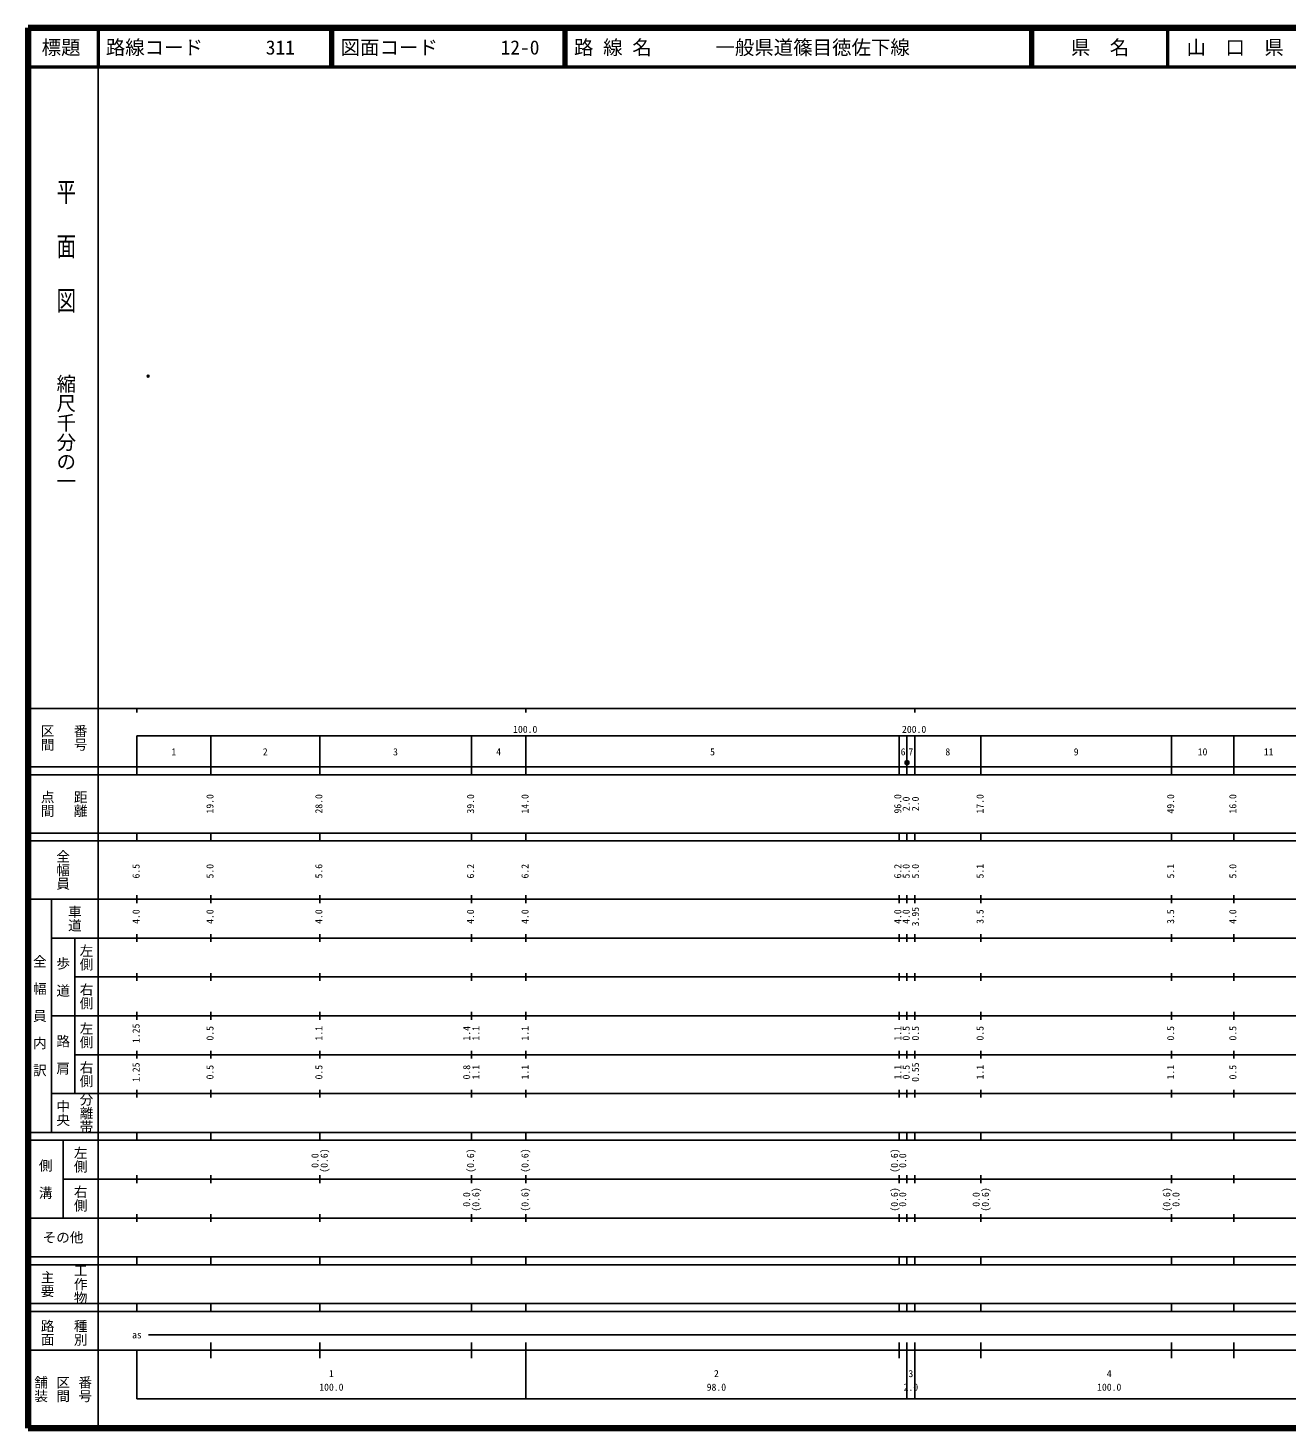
# Model space of a CAD drawing. Units: millimetres on the paper. Extents: x 40 to 680, y 20 to 380.
# Drawn here: x 40 to 363.7, y 20 to 380 of the extents above; entities that cross this region are included whole.
import ezdxf
from ezdxf.enums import TextEntityAlignment as Align

# ---------------------------------------------------------------- set-up
doc = ezdxf.new("R2010")
doc.units = ezdxf.units.MM
doc.header["$PDMODE"] = 32
doc.header["$PDSIZE"] = 0.5
doc.layers.add('M-OTRS', color=6, linetype='Continuous')
doc.layers.add('M-TTL-TXT', color=7, linetype='Continuous')
for name, color, linetype, lineweight in [('M-TTL', 2, 'Continuous', 140), ('M-TTL-BAND', 7, 'Continuous', 25), ('M-TTL-LINE', 7, 'Continuous', 50)]:
    doc.layers.add(name, color=color, linetype=linetype, lineweight=lineweight)
doc.styles.add('@ＭＳ ゴシック', font='')
doc.styles.add('ＭＳ ゴシック', font='')
doc.styles.get('@ＭＳ ゴシック').set_extended_font_data('@MS Gothic')
doc.styles.get('ＭＳ ゴシック').set_extended_font_data('MS Gothic')

msp = doc.modelspace()

# ---------------------------------------------------------------- hatches: boundary and pattern name
at = {"layer": 'M-TTL-BAND'}
msp.add_hatch(color=256, dxfattribs=at).paths.add_polyline_path([(266.5, 191.079, 1), (265.5, 191.079, 1)])

# ---------------------------------------------------------------- linework, layer by layer
at = {"layer": 'M-OTRS'}
msp.add_point((70.862, 290.462), dxfattribs=at)
at = {"layer": 'M-TTL'}
for p, q in [((40, 380), (40, 20)), ((680, 380), (40, 380)), ((40, 20), (680, 20))]:
    msp.add_line(p, q, dxfattribs=at)
at = {"layer": 'M-TTL-BAND'}
for p, q in [((58, 370), (58, 20)), ((40, 205), (579, 205)), ((68, 205), (68, 204)), ((168, 205), (168, 204)), ((268, 205), (268, 204)), ((68, 198), (579, 198)), ((68, 198), (68, 188)), ((87, 188), (87, 198)), ((115, 188), (115, 198)), ((154, 188), (154, 198)), ((168, 188), (168, 198)), ((264, 188), (264, 198)), ((266, 188), (266, 198)), ((268, 188), (268, 198)), ((285, 188), (285, 198)), ((334, 188), (334, 198)), ((350, 188), (350, 198)), ((40, 190), (579, 190)), ((40, 188), (579, 188)), ((40, 173), (579, 173)), ((68, 171), (68, 173)), ((87, 171), (87, 173)), ((115, 171), (115, 173)), ((154, 171), (154, 173)), ((168, 171), (168, 173)), ((264, 171), (264, 173)), ((266, 171), (266, 173)), ((268, 171), (268, 173)), ((285, 171), (285, 173)), ((334, 171), (334, 173)), ((350, 171), (350, 173)), ((40, 171), (579, 171)), ((40, 156), (579, 156)), ((46, 96), (46, 156)), ((68, 155), (68, 157)), ((87, 155), (87, 157)), ((115, 155), (115, 157)), ((154, 155), (154, 157)), ((168, 155), (168, 157)), ((264, 155), (264, 157)), ((266, 155), (266, 157)), ((268, 155), (268, 157)), ((285, 155), (285, 157)), ((334, 155), (334, 157)), ((350, 155), (350, 157)), ((46, 146), (579, 146)), ((52, 146), (52, 106)), ((68, 145), (68, 147)), ((87, 145), (87, 147)), ((115, 145), (115, 147)), ((154, 145), (154, 147)), ((168, 145), (168, 147)), ((264, 145), (264, 147)), ((266, 145), (266, 147)), ((268, 145), (268, 147)), ((285, 145), (285, 147)), ((334, 145), (334, 147)), ((350, 145), (350, 147)), ((68, 135), (68, 137)), ((87, 135), (87, 137)), ((115, 135), (115, 137)), ((154, 135), (154, 137)), ((168, 135), (168, 137)), ((264, 135), (264, 137)), ((266, 135), (266, 137)), ((268, 135), (268, 137)), ((285, 135), (285, 137)), ((334, 135), (334, 137)), ((350, 135), (350, 137)), ((52, 136), (579, 136)), ((46, 126), (579, 126)), ((68, 125), (68, 127)), ((87, 125), (87, 127)), ((115, 125), (115, 127)), ((154, 125), (154, 127)), ((168, 125), (168, 127)), ((264, 125), (264, 127)), ((266, 125), (266, 127)), ((268, 125), (268, 127)), ((285, 125), (285, 127)), ((334, 125), (334, 127)), ((350, 125), (350, 127)), ((52, 116), (579, 116)), ((68, 115), (68, 117)), ((87, 115), (87, 117)), ((115, 115), (115, 117)), ((154, 115), (154, 117)), ((168, 115), (168, 117)), ((264, 115), (264, 117)), ((266, 115), (266, 117)), ((268, 115), (268, 117)), ((285, 115), (285, 117)), ((334, 115), (334, 117)), ((350, 115), (350, 117)), ((46, 106), (579, 106)), ((68, 105), (68, 107)), ((87, 105), (87, 107)), ((115, 105), (115, 107)), ((154, 105), (154, 107)), ((168, 105), (168, 107)), ((264, 105), (264, 107)), ((266, 105), (266, 107)), ((268, 105), (268, 107)), ((285, 105), (285, 107)), ((334, 105), (334, 107)), ((350, 105), (350, 107)), ((40, 96), (579, 96)), ((40, 94), (579, 94)), ((49, 94), (49, 74)), ((68, 94), (68, 96)), ((87, 94), (87, 96)), ((115, 94), (115, 96)), ((154, 94), (154, 96)), ((168, 94), (168, 96)), ((264, 94), (264, 96)), ((266, 94), (266, 96)), ((268, 94), (268, 96)), ((285, 94), (285, 96)), ((334, 94), (334, 96)), ((350, 94), (350, 96)), ((49, 84), (579, 84)), ((68, 83), (68, 85)), ((87, 83), (87, 85)), ((115, 83), (115, 85)), ((154, 83), (154, 85)), ((168, 83), (168, 85)), ((264, 83), (264, 85)), ((266, 83), (266, 85)), ((268, 83), (268, 85)), ((285, 83), (285, 85)), ((334, 83), (334, 85)), ((350, 83), (350, 85)), ((40, 74), (579, 74)), ((68, 73), (68, 75)), ((87, 73), (87, 75)), ((115, 73), (115, 75)), ((154, 73), (154, 75)), ((168, 73), (168, 75)), ((264, 73), (264, 75)), ((266, 73), (266, 75)), ((268, 73), (268, 75)), ((285, 73), (285, 75)), ((334, 73), (334, 75)), ((350, 73), (350, 75)), ((40, 64), (579, 64)), ((40, 62), (579, 62)), ((68, 62), (68, 64)), ((87, 62), (87, 64)), ((115, 62), (115, 64)), ((154, 62), (154, 64)), ((168, 62), (168, 64)), ((264, 62), (264, 64)), ((266, 62), (266, 64)), ((268, 62), (268, 64)), ((285, 62), (285, 64)), ((334, 62), (334, 64)), ((350, 62), (350, 64)), ((40, 52), (579, 52)), ((68, 50), (68, 52)), ((87, 50), (87, 52)), ((115, 50), (115, 52)), ((154, 50), (154, 52)), ((168, 50), (168, 52)), ((264, 50), (264, 52)), ((266, 50), (266, 52)), ((268, 50), (268, 52)), ((285, 50), (285, 52)), ((334, 50), (334, 52)), ((350, 50), (350, 52)), ((40, 50), (579, 50)), ((71, 44), (539, 44)), ((40, 40), (579, 40)), ((68, 40), (68, 27.5)), ((87, 38), (87, 42)), ((115, 38), (115, 42)), ((154, 38), (154, 42)), ((168, 27.5), (168, 42)), ((264, 38), (264, 42)), ((266, 27.5), (266, 42)), ((268, 27.5), (268, 42)), ((285, 38), (285, 42)), ((334, 38), (334, 42)), ((350, 38), (350, 42)), ((68, 27.5), (579, 27.5))]:
    msp.add_line(p, q, dxfattribs=at)
msp.add_circle((266, 191.079), 0.5, dxfattribs=at)
at = {"layer": 'M-TTL-LINE'}
for p, q in [((58, 380), (58, 370)), ((117.75, 380), (117.75, 370)), ((118.25, 380), (118.25, 370)), ((177.75, 380), (177.75, 370)), ((178.25, 380), (178.25, 370)), ((297.75, 380), (297.75, 370)), ((298.25, 380), (298.25, 370)), ((333, 380), (333, 370)), ((40, 370), (680, 370))]:
    msp.add_line(p, q, dxfattribs=at)

# ---------------------------------------------------------------- texts
at = {"layer": 'M-TTL-BAND', "style": '@ＭＳ ゴシック', "width": 1.4}
msp.add_text('平  面  図', height=3.666, rotation=270, dxfattribs=at).set_placement((49.777, 306.475), align=Align.MIDDLE_RIGHT)
at = {"layer": 'M-TTL-BAND', "style": '@ＭＳ ゴシック'}
msp.add_text('縮尺千分の一', height=3.666, rotation=270, dxfattribs=at).set_placement((49.777, 261.03), align=Align.MIDDLE_RIGHT)
for s, p in [('区間', (45, 197.5)), ('番号', (53.5, 197.5)), ('点間', (45, 180.5)), ('距離', (53.5, 180.5)), ('全幅員', (49, 163.5)), ('車道', (52, 151)), ('左側', (55, 141)), ('全\u3000幅\u3000員\u3000内\u3000訳', (43, 126)), ('歩\u3000道', (49, 136)), ('右側', (55, 131)), ('左側', (55, 121)), ('路\u3000肩', (49, 116)), ('右側', (55, 111)), ('分離帯', (55, 101)), ('中央', (49, 101)), ('左側', (53.5, 89)), ('側\u3000溝', (44.5, 84)), ('右側', (53.5, 79)), ('工作物', (53.5, 57)), ('主要', (45, 57)), ('路面', (45, 44.5)), ('種別', (53.5, 44.5)), ('舗装', (43.333, 30)), ('区間', (49, 30)), ('番号', (54.667, 30))]:
    msp.add_text(s, height=2.566, rotation=270, dxfattribs=at).set_placement(p, align=Align.MIDDLE_CENTER)
at = {"layer": 'M-TTL-BAND', "style": 'ＭＳ ゴシック'}
for s, p in [('100.0', (167.844, 198.195)), ('200.0', (267.844, 198.195)), ('1', (77.5, 192.405)), ('2', (101, 192.405)), ('3', (134.5, 192.405)), ('4', (161, 192.405)), ('5', (216, 192.405)), ('6', (265, 192.405)), ('7', (267, 192.405)), ('8', (276.5, 192.405)), ('9', (309.5, 192.405)), ('10', (342, 192.405)), ('11', (359, 192.405)), ('as', (68, 42.5)), ('1', (118, 32.523)), ('2', (217, 32.523)), ('3', (267, 32.523)), ('4', (318, 32.523)), ('100.0', (118, 29.033)), ('98.0', (217, 29.033)), ('2.0', (267, 29.033)), ('100.0', (318, 29.033))]:
    msp.add_text(s, height=1.833, dxfattribs=at).set_placement(p, align=Align.BOTTOM_CENTER)
for s, p in [('19.0', (88.242, 180.5)), ('28.0', (116.242, 180.5)), ('39.0', (155.242, 180.5)), ('14.0', (169.242, 180.5)), ('96.0', (265.087, 180.5)), ('2.0', (267.242, 180.5)), ('2.0', (269.628, 180.5)), ('17.0', (286.242, 180.5)), ('49.0', (335.242, 180.5)), ('16.0', (351.242, 180.5)), ('6.5', (69.242, 163.174)), ('5.0', (88.242, 163.174)), ('5.6', (116.242, 163.174)), ('6.2', (155.242, 163.174)), ('6.2', (169.242, 163.174)), ('6.2', (265.087, 163.174)), ('5.0', (267.242, 163.174)), ('5.0', (269.628, 163.174)), ('5.1', (286.242, 163.174)), ('5.1', (335.242, 163.174)), ('5.0', (351.242, 163.174)), ('4.0', (69.242, 151.5)), ('4.0', (88.242, 151.5)), ('4.0', (116.242, 151.5)), ('4.0', (155.242, 151.5)), ('4.0', (169.242, 151.5)), ('4.0', (265.087, 151.5)), ('4.0', (267.242, 151.5)), ('3.95', (269.628, 151.5)), ('3.5', (286.242, 151.5)), ('3.5', (335.242, 151.5)), ('4.0', (351.242, 151.5)), ('1.25', (69.242, 121.5)), ('0.5', (88.242, 121.5)), ('1.1', (116.242, 121.5)), ('1.4', (154.242, 121.5)), ('1.1', (156.612, 121.5)), ('1.1', (169.242, 121.5)), ('1.1', (265.087, 121.5)), ('0.5', (267.242, 121.5)), ('0.5', (269.628, 121.5)), ('0.5', (286.242, 121.5)), ('0.5', (335.242, 121.5)), ('0.5', (351.242, 121.5)), ('1.25', (69.242, 111.5)), ('0.5', (88.242, 111.5)), ('0.5', (116.242, 111.5)), ('0.8', (154.242, 111.5)), ('1.1', (156.612, 111.5)), ('1.1', (169.242, 111.5)), ('1.1', (265.087, 111.5)), ('0.5', (267.242, 111.5)), ('0.55', (269.628, 111.5)), ('1.1', (286.242, 111.5)), ('1.1', (335.242, 111.5)), ('0.5', (351.242, 111.5)), ('0.0', (115.242, 88.764)), ('(0.6)', (117.612, 88.764)), ('(0.6)', (155.242, 88.764)), ('(0.6)', (169.242, 88.764)), ('(0.6)', (264.242, 88.764)), ('0.0', (266.347, 88.764)), ('0.0', (154.242, 78.764)), ('(0.6)', (156.612, 78.764)), ('(0.6)', (169.242, 78.764)), ('(0.6)', (264.242, 78.764)), ('0.0', (266.347, 78.764)), ('0.0', (285.242, 78.764)), ('(0.6)', (287.612, 78.764)), ('(0.6)', (334.242, 78.764)), ('0.0', (336.612, 78.764))]:
    msp.add_text(s, height=1.833, rotation=90, dxfattribs=at).set_placement(p, align=Align.BOTTOM_CENTER)
msp.add_text('その他', height=2.566, dxfattribs=at).set_placement((49, 69), align=Align.MIDDLE_CENTER)
at = {"layer": 'M-TTL-TXT', "style": 'ＭＳ ゴシック'}
for s, p in [('標題', (48.5, 375)), ('県\u3000名', (315.625, 375)), ('山\u3000口\u3000県', (350.375, 375))]:
    msp.add_text(s, height=3.666, dxfattribs=at).set_placement(p, align=Align.MIDDLE_CENTER)
for s, p in [('路線コード', (60, 375)), ('311', (101.142, 375)), ('図面コード', (120.38, 375)), ('12-0', (161.521, 375)), ('路 線 名', (180.38, 375)), ('一般県道篠目徳佐下線', (216.734, 375))]:
    msp.add_text(s, height=3.666, dxfattribs=at).set_placement(p, align=Align.MIDDLE_LEFT)

doc.saveas('drawing.dxf')
